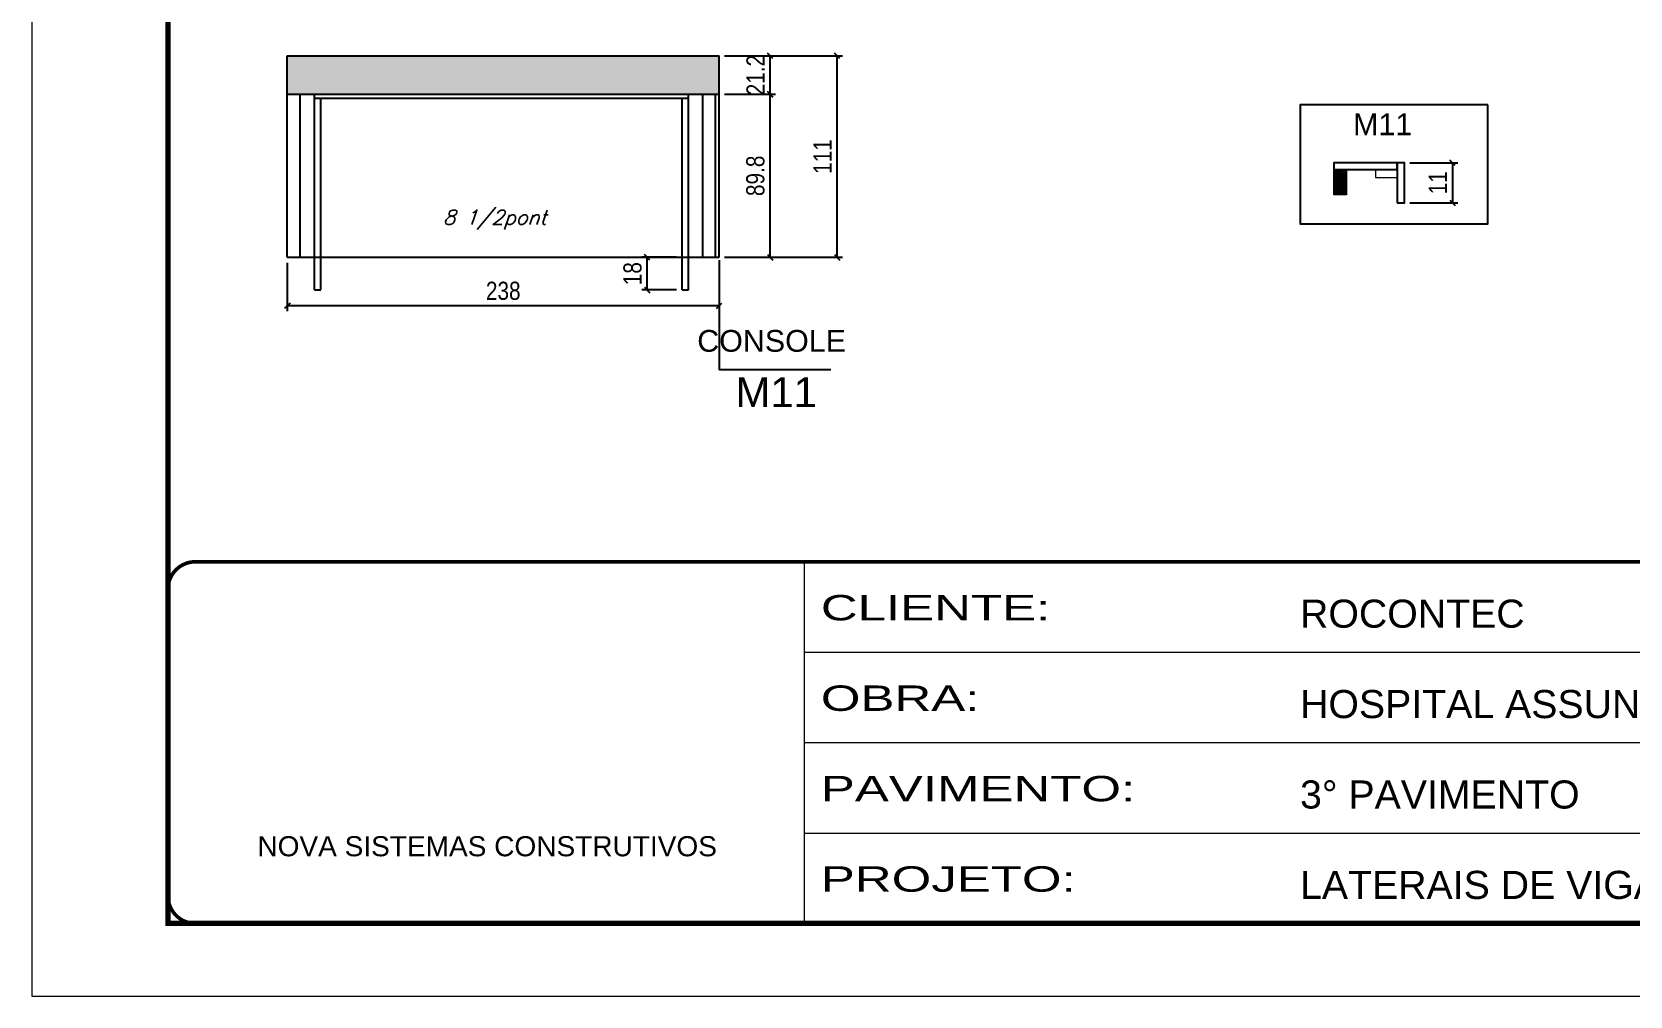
# Model space of a CAD drawing. Extents: x -21493 to -15213, y -12134 to 11887.
# Drawn here: x -21493 to -20613, y 2797 to 3328 of the extents above; entities that cross this region are included whole.
import ezdxf

# ---------------------------------------------------------------- set-up
doc = ezdxf.new("R2010")
doc.units = 0
doc.linetypes.add('CONTINUO', pattern=[0])
doc.linetypes.add('DASHED', pattern=[0.75, 0.5, -0.25])
for name, color, linetype in [('5', 5, 'Continuous'), ('COTA', 241, 'Continuous'), ('NOMENCLATURA', 7, 'Continuous'), ('Painéis', 200, 'Continuous'), ('SARR_2.2x7', 40, 'Continuous'), ('SARR_3.5x7', 81, 'Continuous'), ('texto', 7, 'Continuous')]:
    doc.layers.add(name, color=color, linetype=linetype)
for name, color, linetype, lineweight in [('Folhas', 255, 'Continuous', 9), ('Madeira', 126, 'Continuous', 18), ('Sarr 2.2x7', 40, 'Continuous', 9), ('SARRAFO DE PRESSAO', 251, 'DASHED', 9)]:
    doc.layers.add(name, color=color, linetype=linetype, lineweight=lineweight)
doc.styles.add('ARIAL', font='arial.ttf')
doc.styles.add('COTA TECNICA', font='techl___.ttf', dxfattribs={"height": 10})
doc.styles.add('Romans', font='romans.shx')
doc.styles.get("Standard").update_dxf_attribs({"font": 'arial.ttf'})
doc.styles.add('Tecnologia', font='')
doc.styles.get('Tecnologia').set_extended_font_data('Forgotten Futurist')
doc.dimstyles.new('PAINEL', dxfattribs={"dimtxt": 10, "dimasz": 3, "dimexe": 3, "dimexo": 3, "dimgap": 3, "dimtad": 1, "dimdec": 1, "dimzin": 12, "dimdsep": 46, "dimtxsty": 'COTA TECNICA', "dimblk1": 'OBLIQUE', "dimblk2": 'OBLIQUE', "dimsah": 1, "dimcen": 0.9, "dimclrd": 4, "dimclre": 4, "dimclrt": 240, "dimadec": 1, "dimazin": 3, "dimtfac": 1, "dimtdec": 1, "dimtmove": 0, "dimatfit": 3, "dimfxl": 1, "dimtolj": 1, "dimtzin": 12, "dimarcsym": 0})

# ---------------------------------------------------------------- blocks, each defined once
blk = doc.blocks.new('_Oblique')
at = {"color": 0, "linetype": 'ByBlock', "lineweight": -2}
blk.add_line((-0.5, -0.5), (0.5, 0.5), dxfattribs=at)
blk = doc.blocks.new('*D1502')
at = {"layer": 'COTA', "color": 4, "lineweight": -2, "ltscale": 25, "transparency": 16777216}
for p, q in [((-21111.74, 3293.99), (-21083.69, 3293.99)), ((-21086.69, 3204.19), (-21086.69, 3293.99)), ((-21111.74, 3204.19), (-21083.69, 3204.19))]:
    blk.add_line(p, q, dxfattribs=at)
at = {"layer": 'Defpoints', "color": 0, "ltscale": 25, "transparency": 16777216}
for p in [(-21114.74, 3293.99), (-21086.69, 3293.99), (-21114.74, 3204.19)]:
    blk.add_point(p, dxfattribs=at)
at = {"layer": 'COTA', "color": 4, "lineweight": -2, "ltscale": 25, "transparency": 16777216, "xscale": 3, "yscale": 3, "zscale": 3}
for p, rotation in [((-21086.69, 3293.99), 90), ((-21086.69, 3204.19), 270)]:
    blk.add_blockref('_Oblique', p, dxfattribs=dict(at, rotation=rotation))
at = {"layer": 'COTA', "color": 240, "ltscale": 25, "transparency": 16777216, "insert": (-21094.79, 3249.09), "char_height": 10, "attachment_point": 5, "rotation": 90, "style": 'COTA TECNICA'}
blk.add_mtext('\\A1;89.8', dxfattribs=at)
blk = doc.blocks.new('*D1503')
at = {"layer": 'COTA', "color": 4, "lineweight": -2, "ltscale": 25, "transparency": 16777216}
for p, q in [((-21352.72, 3201.19), (-21352.72, 3174.45)), ((-21114.74, 3201.19), (-21114.74, 3174.45)), ((-21114.74, 3177.45), (-21352.72, 3177.45))]:
    blk.add_line(p, q, dxfattribs=at)
at = {"layer": 'Defpoints', "color": 0, "ltscale": 25, "transparency": 16777216}
for p in [(-21352.72, 3204.19), (-21114.74, 3204.19), (-21352.72, 3177.45)]:
    blk.add_point(p, dxfattribs=at)
at = {"layer": 'COTA', "color": 4, "lineweight": -2, "ltscale": 25, "transparency": 16777216, "xscale": 3, "yscale": 3, "zscale": 3, "rotation": 180}
blk.add_blockref('_Oblique', (-21352.72, 3177.45), dxfattribs=at)
at = {"layer": 'COTA', "color": 4, "lineweight": -2, "ltscale": 25, "transparency": 16777216, "xscale": 3, "yscale": 3, "zscale": 3}
blk.add_blockref('_Oblique', (-21114.74, 3177.45), dxfattribs=at)
at = {"layer": 'COTA', "color": 240, "ltscale": 25, "transparency": 16777216, "insert": (-21233.73, 3185.69), "char_height": 10, "attachment_point": 5, "style": 'COTA TECNICA'}
blk.add_mtext('\\A1;238', dxfattribs=at)
blk = doc.blocks.new('*D1504')
at = {"layer": 'COTA', "color": 4, "lineweight": -2, "ltscale": 25, "transparency": 16777216}
for p, q in [((-21111.74, 3315.19), (-21083.69, 3315.19)), ((-21086.69, 3293.99), (-21086.69, 3315.19)), ((-21111.74, 3293.99), (-21083.69, 3293.99))]:
    blk.add_line(p, q, dxfattribs=at)
at = {"layer": 'Defpoints', "color": 0, "ltscale": 25, "transparency": 16777216}
for p in [(-21114.74, 3315.19), (-21086.69, 3315.19), (-21114.74, 3293.99)]:
    blk.add_point(p, dxfattribs=at)
at = {"layer": 'COTA', "color": 4, "lineweight": -2, "ltscale": 25, "transparency": 16777216, "xscale": 3, "yscale": 3, "zscale": 3}
for p, rotation in [((-21086.69, 3315.19), 90), ((-21086.69, 3293.99), 270)]:
    blk.add_blockref('_Oblique', p, dxfattribs=dict(at, rotation=rotation))
at = {"layer": 'COTA', "color": 240, "ltscale": 25, "transparency": 16777216, "insert": (-21094.75, 3304.59), "char_height": 10, "attachment_point": 5, "rotation": 90, "style": 'COTA TECNICA'}
blk.add_mtext('\\A1;21.2', dxfattribs=at)
blk = doc.blocks.new('*D1505')
at = {"layer": 'Defpoints', "color": 0, "linetype": 'ByBlock', "transparency": 16777216}
for p in [(-20737.18, 3256.24), (-20737.18, 3234.24), (-20710.74, 3234.24)]:
    blk.add_point(p, dxfattribs=at)
at = {"layer": 'Sarr 2.2x7', "color": 4, "linetype": 'ByBlock', "lineweight": -2, "transparency": 16777216}
for p, q in [((-20734.18, 3256.24), (-20707.74, 3256.24)), ((-20710.74, 3256.24), (-20710.74, 3234.24)), ((-20734.18, 3234.24), (-20707.74, 3234.24))]:
    blk.add_line(p, q, dxfattribs=at)
at = {"layer": 'Sarr 2.2x7', "color": 4, "linetype": 'ByBlock', "lineweight": -2, "transparency": 16777216, "xscale": 3, "yscale": 3, "zscale": 3}
for p, rotation in [((-20710.74, 3256.24), 90), ((-20710.74, 3234.24), 270)]:
    blk.add_blockref('_Oblique', p, dxfattribs=dict(at, rotation=rotation))
at = {"layer": 'Sarr 2.2x7', "color": 240, "linetype": 'ByBlock', "transparency": 16777216, "insert": (-20718.8, 3245.24), "char_height": 10, "attachment_point": 5, "rotation": 90, "style": 'COTA TECNICA'}
blk.add_mtext('\\A1;11', dxfattribs=at)
blk = doc.blocks.new('*D1506')
at = {"layer": 'COTA', "color": 4, "lineweight": -2, "ltscale": 25, "transparency": 16777216}
for p, q in [((-21138.24, 3204.19), (-21157.38, 3204.19)), ((-21154.38, 3186.19), (-21154.38, 3204.19)), ((-21138.24, 3186.19), (-21157.38, 3186.19))]:
    blk.add_line(p, q, dxfattribs=at)
at = {"layer": 'Defpoints', "color": 0, "ltscale": 25, "transparency": 16777216}
for p in [(-21154.38, 3204.19), (-21135.24, 3204.19), (-21135.24, 3186.19)]:
    blk.add_point(p, dxfattribs=at)
at = {"layer": 'COTA', "color": 4, "lineweight": -2, "ltscale": 25, "transparency": 16777216, "xscale": 3, "yscale": 3, "zscale": 3}
for p, rotation in [((-21154.38, 3204.19), 90), ((-21154.38, 3186.19), 270)]:
    blk.add_blockref('_Oblique', p, dxfattribs=dict(at, rotation=rotation))
at = {"layer": 'COTA', "color": 240, "ltscale": 25, "transparency": 16777216, "insert": (-21162.47, 3195.19), "char_height": 10, "attachment_point": 5, "rotation": 90, "style": 'COTA TECNICA'}
blk.add_mtext('\\A1;18', dxfattribs=at)
blk = doc.blocks.new('9999999999')
at = {"color": 30, "linetype": 'CONTINUO'}
for p, q in [((98564.56, 34230.21), (98564.56, 34429.45)), ((98564.56, 34379.64), (99583.98, 34379.64)), ((98564.56, 34329.83), (99487.98, 34329.83)), ((98564.56, 34280.02), (99487.98, 34280.02))]:
    blk.add_line(p, q, dxfattribs=at)
at = {"color": 30, "linetype": 'CONTINUO', "const_width": 2}
blk.add_lwpolyline([(99583.98, 34230.21), (99583.98, 34414.45, 0.414214), (99568.98, 34429.45), (98228.98, 34429.45, 0.414214), (98213.98, 34414.45), (98213.98, 34245.21, 0.414214), (98228.98, 34230.21), (99583.98, 34230.21)], format="xyb", dxfattribs=at)
at = {"layer": 'Folhas'}
blk.add_lwpolyline([(98138.98, 34190.21), (99623.98, 34190.21), (99623.98, 35240.21), (98138.98, 35240.21)], close=True, dxfattribs=at)
at = {"layer": 'Folhas', "color": 30, "const_width": 3}
blk.add_lwpolyline([(98213.98, 34230.21), (99583.98, 34230.21), (99583.98, 35200.21), (98213.98, 35200.21)], close=True, dxfattribs=at)
at = {"color": 7, "linetype": 'Continuous', "ltscale": 5, "style": 'ARIAL'}
for s, height, p in [('ROCONTEC', 15.483, (98837.68, 34393.13)), ('HOSPITAL ASSUNÇÃO', 15.4829, (98837.68, 34343.32)), ('3° PAVIMENTO', 15.4829, (98837.68, 34293.51)), ('NOVA SISTEMAS CONSTRUTIVOS', 11.0592, (98263.19, 34267.21)), ('LATERAIS DE VIGAS', 15.4829, (98837.68, 34243.7))]:
    blk.add_text(s, height=height, dxfattribs=at).set_placement(p)
at = {"layer": 'Folhas', "color": 7, "style": 'Tecnologia', "width": 1.5}
for s, p in [('CLIENTE:', (98573.65, 34397.17)), ('OBRA:', (98573.65, 34347.31)), ('PAVIMENTO:', (98573.65, 34297.5)), ('PROJETO:', (98573.65, 34247.69))]:
    blk.add_text(s, height=14, dxfattribs=at).set_placement(p)
blk = doc.blocks.new('*D1869')
at = {"layer": 'COTA', "color": 4, "lineweight": -2, "ltscale": 25, "transparency": 16777216}
for p, q in [((-21111.74, 3315.19), (-21046.75, 3315.19)), ((-21049.75, 3204.19), (-21049.75, 3315.19)), ((-21111.74, 3204.19), (-21046.75, 3204.19))]:
    blk.add_line(p, q, dxfattribs=at)
at = {"layer": 'Defpoints', "color": 0, "ltscale": 25, "transparency": 16777216}
for p in [(-21114.74, 3315.19), (-21049.75, 3315.19), (-21114.74, 3204.19)]:
    blk.add_point(p, dxfattribs=at)
at = {"layer": 'COTA', "color": 4, "lineweight": -2, "ltscale": 25, "transparency": 16777216, "xscale": 3, "yscale": 3, "zscale": 3}
for p, rotation in [((-21049.75, 3315.19), 90), ((-21049.75, 3204.19), 270)]:
    blk.add_blockref('_Oblique', p, dxfattribs=dict(at, rotation=rotation))
at = {"layer": 'COTA', "color": 240, "ltscale": 25, "transparency": 16777216, "insert": (-21057.81, 3259.69), "char_height": 10, "attachment_point": 5, "rotation": 90, "style": 'COTA TECNICA'}
blk.add_mtext('\\A1;111', dxfattribs=at)

msp = doc.modelspace()

# ---------------------------------------------------------------- hatches: boundary and pattern name
at = {"layer": 'COTA', "linetype": 'ByBlock'}
h = msp.add_hatch(dxfattribs=at)
h.set_pattern_fill('AR-CONC', color=256, scale=0.03)
h.set_pattern_definition([(50, (-162733.295, -28287.195), (5.46554007, -0.47817257), [0.5715, -6.2865]), (355, (-162733.295, -28287.195), (-1.05730264, 5.73170536), [0.4572, -5.02921753]), (100.4514447, (-162732.8397, -28287.2347), (4.40823741, 5.25353256), [0.48570026, -5.34270734]), (46.1842, (-162733.295, -28285.671), (8.13237123, -1.26126984), [0.85725, -9.42975]), (96.6355576, (-162732.6175, -28285.776), (7.122124, 7.42278374), [0.7285507, -8.01406824]), (351.184151, (-162733.295, -28285.671), (7.122124, 7.42278374), [0.685799, -7.54379196]), (21, (-162732.533, -28286.052), (4.54843174, -3.06795595), [0.5715, -6.2865]), (326, (-162732.533, -28286.052), (1.85406085, 5.52563898), [0.4572, -5.0292]), (71.451445, (-162732.154, -28286.3075), (6.40249258, 2.45768307), [0.48570026, -5.34269813]), (37.5, (-162733.2952, -28287.1949), (0.092658098, 2.536651166), [0, -4.96824, 0, -5.1054, 0, -5.04825]), (7.5, (-162733.2952, -28287.195), (2.004589875, 3.005417245), [0, -2.91084, 0, -4.85394, 0, -1.92405]), (327.5, (-162734.9944, -28287.1949), (4.067717855, -0.17186232), [0, -1.905, 0, -5.9436, 0, -7.8867]), (317.5, (-162735.7564, -28287.195), (4.44387544, 0.76279473), [0, -2.4765, 0, -3.94716, 0, -5.6007])])
h.paths.add_polyline_path([(-21352.72, 3315.19), (-21352.72, 3293.99), (-21114.74, 3293.99), (-21114.74, 3315.19)])
at = {"layer": 'Madeira'}
h = msp.add_hatch(dxfattribs=at)
h.set_pattern_fill('ANSI31', color=256, scale=0.2, angle=450, style=0)
h.set_pattern_definition([(135, (-37342.16136, 16524.54373), (-0.449012806, -0.449012806), [])])
h.paths.add_polyline_path([(-20776.15, 3238.63), (-20769.15, 3238.63), (-20769.15, 3252.63), (-20776.15, 3252.63)])

# ---------------------------------------------------------------- linework, layer by layer
at = {"linetype": 'ByBlock'}
msp.add_lwpolyline([(-20691.23, 3288.2), (-20794.67, 3288.2), (-20794.67, 3222.66), (-20691.23, 3222.66)], close=True, dxfattribs=at)
at = {"layer": 'COTA', "linetype": 'ByBlock'}
for p, q in [((-21352.72, 3315.19), (-21114.74, 3315.19)), ((-21352.72, 3293.99), (-21352.72, 3315.19)), ((-21114.74, 3293.99), (-21114.74, 3315.19))]:
    msp.add_line(p, q, dxfattribs=at)
at = {"layer": 'Madeira'}
msp.add_lwpolyline([(-20776.15, 3252.63), (-20769.15, 3252.63), (-20769.15, 3238.63), (-20776.15, 3238.63)], close=True, dxfattribs=at)
at = {"layer": 'NOMENCLATURA', "linetype": 'Continuous'}
for p in [(-21114.74, 3202.59), (-21053.25, 3142.14)]:
    msp.add_line(p, (-21114.74, 3142.14), dxfattribs=at)
at = {"layer": 'Painéis'}
for p, q in [((-21352.72, 3293.99), (-21114.74, 3293.99)), ((-21352.72, 3204.19), (-21114.74, 3204.19))]:
    msp.add_line(p, q, dxfattribs=at)
at = {"layer": 'Painéis', "ltscale": 25}
for p, q in [((-21352.72, 3204.19), (-21352.72, 3293.99)), ((-21116.74, 3204.19), (-21116.74, 3293.99)), ((-21114.74, 3204.19), (-21114.74, 3293.99))]:
    msp.add_line(p, q, dxfattribs=at)
at = {"layer": 'Painéis', "linetype": 'ByBlock'}
msp.add_lwpolyline([(-20741.18, 3256.24), (-20776.13, 3256.24), (-20776.13, 3252.64), (-20741.18, 3252.64), (-20741.18, 3256.24)], dxfattribs=at)
at = {"layer": 'Painéis'}
msp.add_lwpolyline([(-20741.18, 3234.24), (-20737.18, 3234.24), (-20737.18, 3256.24), (-20741.18, 3256.24)], close=True, dxfattribs=at)
at = {"layer": 'Sarr 2.2x7', "linetype": 'ByBlock'}
msp.add_lwpolyline([(-20741.18, 3252.64), (-20753.18, 3252.64), (-20753.18, 3248.24), (-20741.18, 3248.24), (-20741.18, 3252.64)], dxfattribs=at)
at = {"layer": 'SARR_2.2x7', "linetype": 'Continuous'}
for p, q in [((-21345.72, 3204.19), (-21345.72, 3293.99)), ((-21123.74, 3204.19), (-21123.74, 3293.99)), ((-21337.72, 3291.79), (-21131.74, 3291.79))]:
    msp.add_line(p, q, dxfattribs=at)
at = {"layer": 'SARR_3.5x7'}
for p, q in [((-21337.72, 3186.19), (-21337.72, 3293.99)), ((-21131.74, 3186.19), (-21131.74, 3293.99)), ((-21334.22, 3186.19), (-21334.22, 3291.79)), ((-21135.24, 3186.19), (-21135.24, 3291.79)), ((-21337.72, 3186.19), (-21334.22, 3186.19)), ((-21135.24, 3186.19), (-21131.74, 3186.19))]:
    msp.add_line(p, q, dxfattribs=at)

# ---------------------------------------------------------------- block references
at = {"layer": 'SARRAFO DE PRESSAO', "color": 6, "linetype": 'ByBlock'}
msp.add_blockref('9999999999', (-119632.39, -31393), dxfattribs=at)

# ---------------------------------------------------------------- texts
at = {"layer": '5', "color": 7, "linetype": 'Continuous'}
msp.add_text('M11', height=12, rotation=359.99996, dxfattribs=at).set_placement((-20765.49, 3271.49))
at = {"layer": '5', "linetype": 'Continuous'}
msp.add_text('CONSOLE', height=12, rotation=359.99996, dxfattribs=at).set_placement((-21126.85, 3152.16))
at = {"layer": 'NOMENCLATURA', "linetype": 'Continuous'}
msp.add_text('M11', height=16.5, dxfattribs=at).set_placement((-21105.75, 3121.66))
at = {"layer": 'texto', "color": 2, "insert": (-21238.46, 3224.89), "char_height": 8, "attachment_point": 5, "style": 'Romans'}
msp.add_mtext('{\\Q19;\\C256;8 1/2pont}', dxfattribs=at)

# ---------------------------------------------------------------- dimensions: what is measured, and where the dimension line sits
at = {"layer": 'COTA', "ltscale": 25}
for base, p1, p2, picture, middle in [((-21086.69, 3315.19), (-21114.74, 3293.99), (-21114.74, 3315.19), '*D1504', (-21086.69, 3304.59)), ((-21086.69, 3293.99), (-21114.74, 3204.19), (-21114.74, 3293.99), '*D1502', (-21086.69, 3249.09))]:
    dim = msp.add_linear_dim(base=base, p1=p1, p2=p2, angle=90, dimstyle='PAINEL', dxfattribs=at)
    dim.commit()
    dim.dimension.update_dxf_attribs({"geometry": picture, "text_midpoint": middle, "dimtype": 160})
for base, p1, p2, picture, middle in [((-21049.75, 3315.19), (-21114.74, 3204.19), (-21114.74, 3315.19), '*D1869', (-21057.81, 3259.69)), ((-21154.38, 3204.19), (-21135.24, 3186.19), (-21135.24, 3204.19), '*D1506', (-21162.47, 3195.19))]:
    dim = msp.add_linear_dim(base=base, p1=p1, p2=p2, angle=90, dimstyle='PAINEL', dxfattribs=at)
    dim.commit()
    dim.dimension.update_dxf_attribs({"geometry": picture, "text_midpoint": middle})
dim = msp.add_linear_dim(base=(-21352.72, 3177.45), p1=(-21114.74, 3204.19), p2=(-21352.72, 3204.19), dimstyle='PAINEL', dxfattribs=at)
dim.commit()
dim.dimension.update_dxf_attribs({"geometry": '*D1503', "text_midpoint": (-21233.73, 3185.69)})
at = {"layer": 'Sarr 2.2x7', "linetype": 'ByBlock'}
dim = msp.add_linear_dim(base=(-20710.74, 3234.24), p1=(-20737.18, 3256.24), p2=(-20737.18, 3234.24), angle=90, dimstyle='PAINEL', override={"dimlfac": 0.5}, dxfattribs=at)
dim.commit()
dim.dimension.update_dxf_attribs({"geometry": '*D1505', "text_midpoint": (-20718.8, 3245.24)})

doc.saveas('drawing.dxf')
